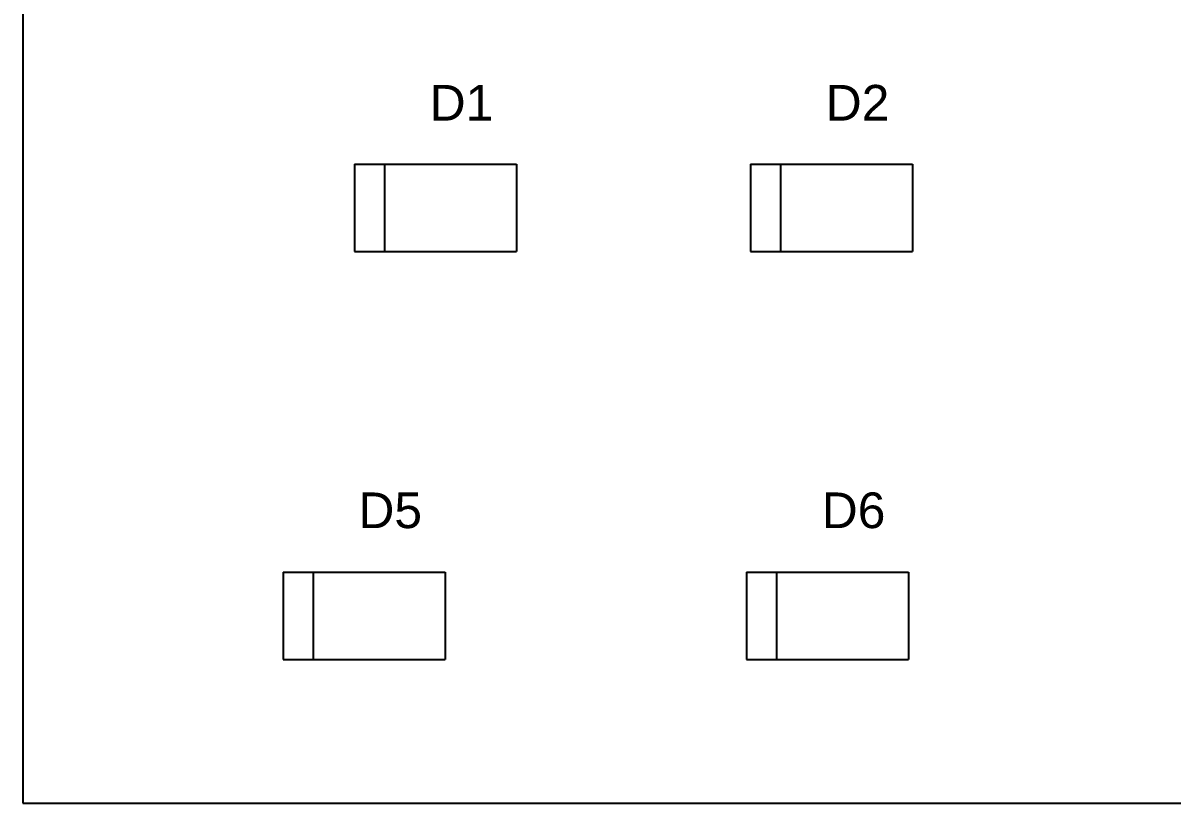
# Model space of a CAD drawing. Extents: x -12.5 to 62.5, y 61.3 to 111.3.
# Drawn here: x -12.49 to 24.36, y 61.28 to 86.28 of the extents above; entities that cross this region are included whole.
import ezdxf

# ---------------------------------------------------------------- set-up
doc = ezdxf.new("R2010")
doc.units = 0
doc.layers.add('DEFAULT', color=7, linetype='CONTINUOUS')
doc.layers.add('TOPSILKLAYER', color=40, linetype='CONTINUOUS')
doc.styles.add('DEFAULT', font='arial.ttf')

msp = doc.modelspace()

# ---------------------------------------------------------------- linework, layer by layer
at = {"layer": 'DEFAULT'}
for p, q in [((-12.491, 111.277), (-12.491, 61.277)), ((-12.491, 61.277), (62.509, 61.277))]:
    msp.add_line(p, q, dxfattribs=at)
at = {"layer": 'TOPSILKLAYER'}
for p, q in [((-1.862, 81.754), (-1.862, 78.954)), ((-1.862, 81.754), (3.338, 81.754)), ((-0.902, 81.754), (-0.902, 78.954)), ((3.338, 81.754), (3.338, 78.954)), ((10.838, 81.754), (10.838, 78.954)), ((10.838, 81.754), (16.038, 81.754)), ((11.798, 81.754), (11.798, 78.954)), ((16.038, 81.754), (16.038, 78.954)), ((-1.862, 78.954), (3.338, 78.954)), ((10.838, 78.954), (16.038, 78.954)), ((-4.148, 68.673), (-4.148, 65.873)), ((-4.148, 68.673), (1.052, 68.673)), ((-3.188, 68.673), (-3.188, 65.873)), ((1.052, 68.673), (1.052, 65.873)), ((10.711, 68.673), (10.711, 65.873)), ((10.711, 68.673), (15.911, 68.673)), ((11.671, 68.673), (11.671, 65.873)), ((15.911, 68.673), (15.911, 65.873)), ((-4.148, 65.873), (1.052, 65.873)), ((10.711, 65.873), (15.911, 65.873))]:
    msp.add_line(p, q, dxfattribs=at)

# ---------------------------------------------------------------- texts
at = {"layer": 'TOPSILKLAYER', "style": 'DEFAULT'}
for s, p in [('D1', (0.552, 83.149)), ('D2', (13.252, 83.149)), ('D5', (-1.734, 70.087)), ('D6', (13.125, 70.087))]:
    msp.add_text(s, height=1.143, dxfattribs=at).set_placement(p)

doc.saveas('drawing.dxf')
